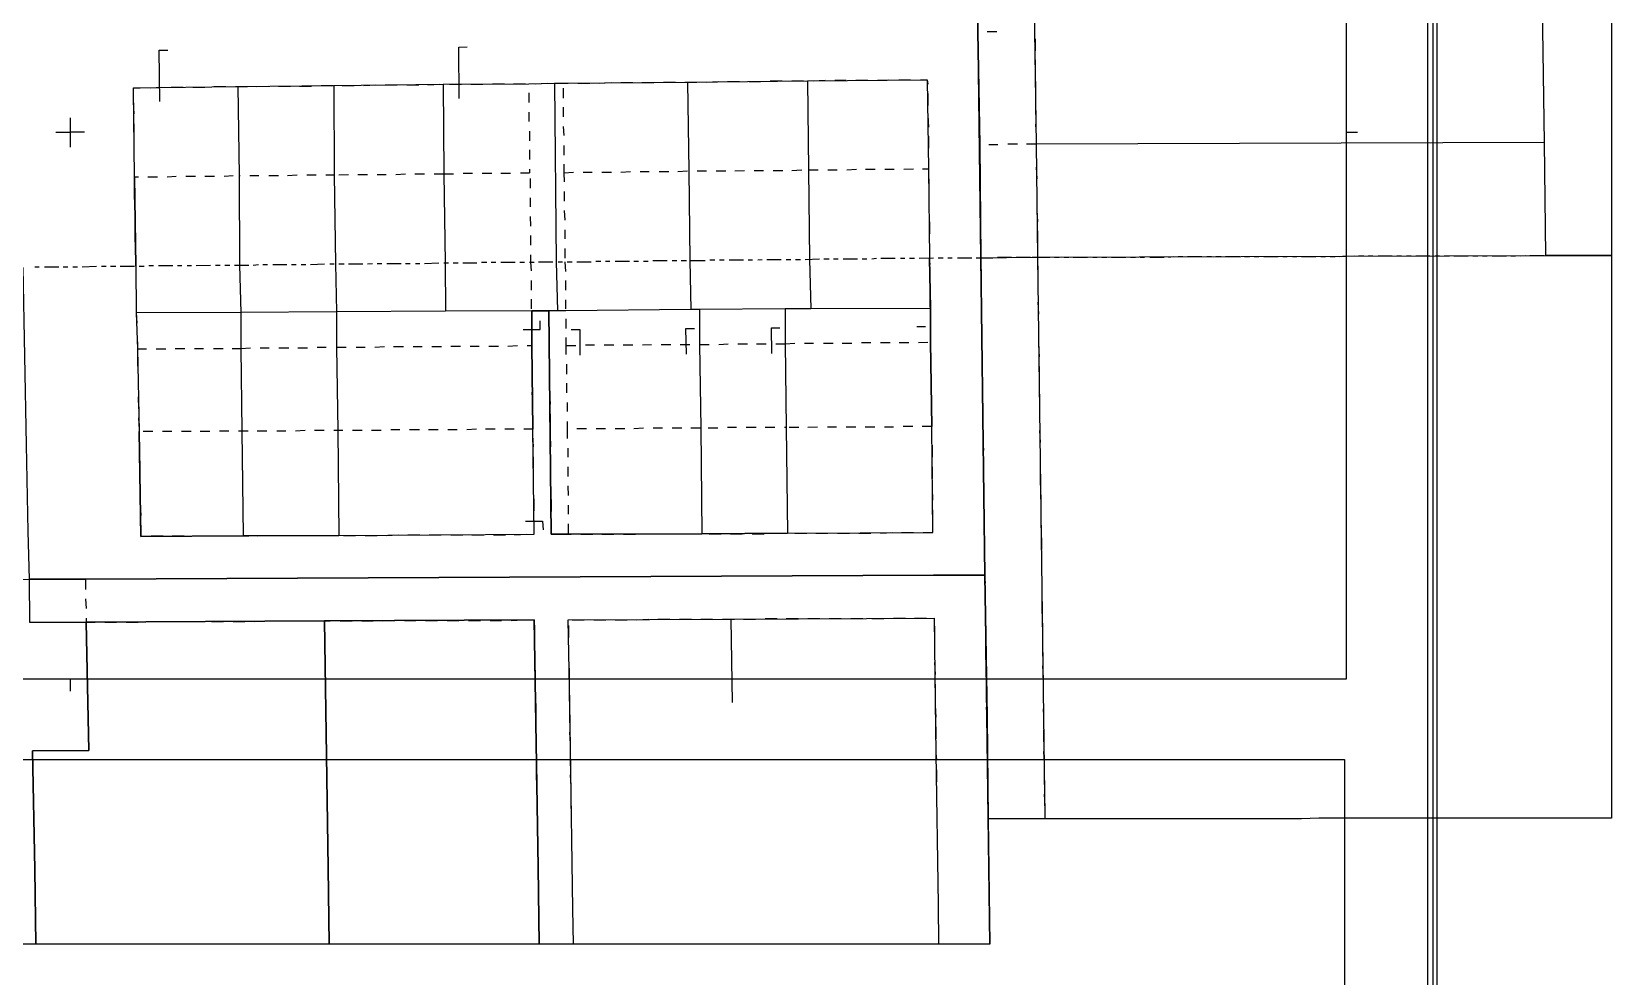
# Model space of a CAD drawing. Extents: x -8 to 2448, y 177 to 3185.
# Drawn here: x 1783 to 2448, y 716 to 1114 of the extents above; entities that cross this region are included whole.
import ezdxf

# ---------------------------------------------------------------- set-up
doc = ezdxf.new("R2010")
doc.units = 0
doc.layers.add('Cadastral_Map', color=7, linetype='CONTINUOUS')

msp = doc.modelspace()

# ---------------------------------------------------------------- linework, layer by layer
at = {"layer": 'Cadastral_Map', "color": 7}
for points in [[(65.52143, 177.36095), (65.52143, 3134.1768), (2374.1318, 3134.1768), (2374.1318, 177.36095), (65.52143, 177.36095)], [(67.44147, 179.28096), (67.44147, 3132.2568), (2372.4517, 3132.2568), (2372.4517, 179.28096), (67.44147, 179.28096)], [(69.36151, 181.20097), (69.36151, 3130.3368), (2370.2917, 3130.3368), (2370.2917, 181.20097), (69.36151, 181.20097)], [(103.92227, 1957.2105), (103.92227, 3073.2165), (2335.9709, 3073.2165), (2335.9709, 841.20452), (103.92227, 841.20452), (103.92227, 1957.2105)], [(2202.048, 1354.8073), (2202.768, 1287.1269), (2203.728, 1208.8865), (2203.968, 1206.0065), (2204.4481, 1162.8062), (2204.9281, 1119.606), (2204.9281, 1113.846), (2205.6481, 1066.3257), (2206.1281, 1018.8055)], [(2181.1675, 1113.606), (2181.1675, 1117.446), (2181.1675, 1117.686)], [(2181.8876, 1066.0857), (2181.1675, 1113.606)], [(2189.0877, 1113.606), (2185.0076, 1113.606)], [(1837, 1084.3258), (1836.76, 1105.9259), (1840.3601, 1105.9259)], [(1963.0028, 1085.5258), (1962.7628, 1107.1259), (1966.3629, 1107.3659)], [(1826.9198, 1014.9654), (1826.4398, 1052.6457), (1825.9598, 1090.0859), (1869.8808, 1090.5659), (1910.2016, 1091.0459), (1956.2826, 1091.5259), (1992.2834, 1091.7659), (2003.0837, 1092.0059), (2006.6837, 1092.0059), (2059.0049, 1092.4859), (2109.406, 1092.9659), (2159.8071, 1093.4459), (2160.2871, 1056.0057), (2160.7671, 1018.3255)], [(1826.4398, 1052.6457), (1825.9598, 1090.0859), (1869.8808, 1090.5659)], [(1869.8808, 1090.5659), (1910.2016, 1091.0459), (1956.2826, 1091.5259)], [(1869.8808, 1090.5659), (1870.3608, 1053.1257)], [(1910.2016, 1091.0459), (1910.4416, 1053.3657)], [(1956.2826, 1091.5259), (1992.2834, 1091.7659)], [(1956.2826, 1091.5259), (1956.5227, 1053.8457)], [(1992.2834, 1091.7659), (2003.0837, 1092.0059)], [(2003.0837, 1092.0059), (2003.8037, 1016.8855)], [(2003.0837, 1092.0059), (2006.6837, 1092.0059)], [(2006.6837, 1092.0059), (2059.0049, 1092.4859)], [(2006.6837, 1089.8459), (2006.6837, 1085.7658)], [(2059.0049, 1092.4859), (2109.406, 1092.9659)], [(2059.0049, 1092.4859), (2059.4849, 1055.0457)], [(2109.406, 1092.9659), (2159.8071, 1093.4459), (2160.2871, 1056.0057)], [(2109.406, 1092.9659), (2109.886, 1055.5257)], [(1992.2834, 1087.9258), (1992.2834, 1083.8458)], [(1799.3192, 1077.3658), (1799.3192, 1065.1257)], [(1992.2834, 1079.7658), (1992.2834, 1075.9258)], [(2006.6837, 1081.9258), (2006.6837, 1077.8458)], [(1793.3191, 1071.3658), (1799.3192, 1071.3658)], [(1805.3194, 1071.3658), (1799.3192, 1071.3658)], [(1992.5234, 1071.8458), (1992.5234, 1067.7657)], [(2006.6837, 1073.7658), (2006.9237, 1069.9257)], [(2335.9709, 1071.3658), (2340.771, 1071.3658)], [(1992.5234, 1063.9257), (1992.5234, 1059.8457)], [(2006.9237, 1065.8457), (2006.9237, 1061.7657)], [(2189.5677, 1066.0857), (2185.7276, 1066.0857)], [(2197.7279, 1066.3257), (2193.6478, 1066.3257)], [(2205.6481, 1066.3257), (2201.568, 1066.3257)], [(2419.4927, 1067.0457), (2205.6481, 1066.3257)], [(2006.9237, 1057.9257), (2006.9237, 1054.3257)], [(2181.8876, 1058.6457), (2181.8876, 1062.7257)], [(1826.4398, 1052.6457), (1828.1199, 1052.6457)], [(1826.4398, 1052.6457), (1826.9198, 1014.9654)], [(1831.9599, 1052.6457), (1836.04, 1052.6457)], [(1840.1201, 1052.6457), (1843.9602, 1052.8857)], [(1848.0403, 1052.8857), (1852.1204, 1052.8857)], [(1855.9605, 1052.8857), (1860.0405, 1052.8857)], [(1864.1206, 1052.8857), (1867.9607, 1053.1257)], [(1870.3608, 1053.1257), (1870.8408, 1053.1257)], [(1870.3608, 1053.1257), (1870.6008, 1015.4454)], [(1874.9209, 1053.1257), (1878.761, 1053.1257)], [(1882.841, 1053.1257), (1886.9211, 1053.1257)], [(1890.7612, 1053.1257), (1894.8413, 1053.3657)], [(1898.9214, 1053.3657), (1902.7615, 1053.3657)], [(1906.8416, 1053.3657), (1910.4416, 1053.3657)], [(1910.4416, 1053.3657), (1910.9217, 1015.9254)], [(1912.3617, 1053.3657), (1916.4418, 1053.6057)], [(1920.2819, 1053.6057), (1924.3619, 1053.6057)], [(1928.442, 1053.6057), (1932.2821, 1053.6057)], [(1936.3622, 1053.6057), (1940.4423, 1053.8457)], [(1944.2824, 1053.8457), (1948.3625, 1053.8457)], [(1952.4426, 1053.8457), (1956.2826, 1053.8457)], [(1956.5227, 1053.8457), (1960.6027, 1053.8457)], [(1956.5227, 1053.8457), (1957.0027, 1016.4055)], [(1964.6828, 1054.0857), (1968.5229, 1054.0857)], [(1972.603, 1054.0857), (1976.6831, 1054.0857)], [(1980.5232, 1054.0857), (1984.6033, 1054.0857)], [(1988.6833, 1054.3257), (1992.5234, 1054.3257)], [(1992.5234, 1055.7657), (1992.5234, 1054.3257)], [(1992.7634, 1051.9257), (1992.7634, 1047.8456)], [(2006.9237, 1054.3257), (2011.0038, 1054.5657)], [(2006.9237, 1054.3257), (2007.1638, 1050.4856)], [(2015.0839, 1054.5657), (2018.924, 1054.5657)], [(2023.0041, 1054.5657), (2027.0842, 1054.5657)], [(2030.9243, 1054.5657), (2035.0044, 1054.8057)], [(2039.0844, 1054.8057), (2042.9245, 1054.8057)], [(2047.0046, 1054.8057), (2051.0847, 1054.8057)], [(2054.9248, 1054.8057), (2059.0049, 1055.0457)], [(2059.4849, 1055.0457), (2059.9649, 1017.3655)], [(2063.085, 1055.0457), (2066.9251, 1055.0457)], [(2071.0051, 1055.0457), (2075.0852, 1055.0457)], [(2078.9253, 1055.0457), (2083.0054, 1055.2857)], [(2087.0855, 1055.2857), (2090.9256, 1055.2857)], [(2095.0057, 1055.2857), (2099.0858, 1055.2857)], [(2102.9258, 1055.2857), (2107.0059, 1055.5257)], [(2109.886, 1055.5257), (2113.9661, 1055.5257)], [(2109.886, 1055.5257), (2110.366, 1017.8455)], [(2118.0462, 1055.5257), (2121.8863, 1055.5257)], [(2125.9663, 1055.5257), (2130.0464, 1055.7657)], [(2133.8865, 1055.7657), (2137.9666, 1055.7657)], [(2142.0467, 1055.7657), (2145.8868, 1055.7657)], [(2149.9669, 1055.7657), (2154.047, 1056.0057)], [(2157.887, 1056.0057), (2160.2871, 1056.0057)], [(2160.2871, 1056.0057), (2160.7671, 1018.3255)], [(2182.1276, 1050.7256), (2182.1276, 1054.5657)], [(1992.7634, 1043.7656), (1992.7634, 1039.9256)], [(2007.1638, 1046.4056), (2007.1638, 1042.3256)], [(2182.1276, 1042.5656), (2182.1276, 1046.6456)], [(2007.1638, 1038.4856), (2007.4038, 1034.4056)], [(2182.3676, 1034.6456), (2182.1276, 1038.7256)], [(1992.7634, 1035.8456), (1993.0034, 1031.7655)], [(2007.4038, 1030.3255), (2007.4038, 1026.4855)], [(2182.3676, 1026.7255), (2182.3676, 1030.5655)], [(1993.0034, 1027.9255), (1993.0034, 1023.8455)], [(1826.9198, 1014.9654), (1827.1598, 995.28534), (1827.6398, 980.16526), (1828.3599, 945.36507), (1829.0799, 901.20484), (1872.0408, 901.44484), (1912.3617, 901.68484), (1994.4435, 902.16484), (1993.9635, 946.32508), (1993.4835, 981.60527), (1993.4835, 996.24535), (2000.6836, 996.24535), (2001.6436, 902.16484), (2008.8438, 902.16484), (2065.005, 902.40484), (2101.0058, 902.64485), (2162.2071, 902.88485), (2161.7271, 947.52509), (2161.2471, 983.04528), (2161.2471, 997.20535), (2160.7671, 1018.3255)], [(1993.0034, 1019.7655), (1993.0034, 1016.6455)], [(1993.0034, 1016.6455), (1993.2435, 1013.0454)], [(2003.8037, 1016.8855), (2004.2837, 996.24535)], [(2007.4038, 1022.4055), (2007.4038, 1018.3255)], [(2007.4038, 1016.8855), (2007.6438, 1012.8054)], [(2059.9649, 1017.3655), (2060.4449, 996.72535)], [(2110.366, 1017.8455), (2110.846, 996.96535)], [(2160.7671, 1018.3255), (2161.2471, 997.20535)], [(2182.3676, 1018.5655), (2182.3676, 1022.6455)], [(2182.3676, 1017.3655), (2182.3676, 1018.5655)], [(2182.3676, 1018.5655), (2186.4477, 1018.5655)], [(2190.5278, 1018.8055), (2194.3678, 1018.8055)], [(2198.4479, 1018.8055), (2202.528, 1018.8055)], [(2206.1281, 1018.8055), (2419.9728, 1019.5255)], [(2206.1281, 1018.8055), (2208.7681, 825.60443), (2209.2481, 782.4042)], [(1779.3988, 1014.4855), (1780.8388, 939.84505), (1781.5588, 903.36485), (1782.0388, 883.20474), (1782.2789, 865.20464), (1806.0394, 865.20464), (1906.3616, 865.68465), (1994.4435, 866.16465), (1996.1235, 762.00409), (1996.6035, 729.60392)], [(1826.9198, 1014.9654), (1827.1598, 995.28534)], [(1870.6008, 1015.4454), (1871.0808, 995.52534)], [(1910.9217, 1015.9254), (1911.4017, 995.76535), (1911.4017, 980.88527), (1911.8817, 945.84508), (1912.3617, 901.68484)], [(1957.0027, 1016.4055), (1957.2427, 996.00535)], [(2182.6076, 1009.4454), (2182.6076, 1013.5254)], [(1993.2435, 1008.9654), (1993.2435, 1004.8854)], [(2007.6438, 1008.9654), (2007.6438, 1004.8854)], [(2182.6076, 1001.5254), (2182.6076, 1005.3654)], [(1993.2435, 1001.0454), (1993.2435, 996.96535)], [(2007.6438, 1000.8054), (2007.6438, 996.96535)], [(2060.4449, 996.72535), (2007.8838, 996.24535)], [(2161.2471, 997.20535), (2110.846, 996.96535), (2100.0458, 996.96535), (2064.045, 996.72535), (2060.4449, 996.72535)], [(2064.045, 996.72535), (2064.045, 982.08527)], [(2100.0458, 996.96535), (2100.0458, 982.32527)], [(2161.2471, 997.20535), (2161.2471, 983.04528)], [(2182.8476, 993.36533), (2182.8476, 997.44535)], [(1993.4835, 996.24535), (1957.2427, 996.00535), (1911.4017, 995.76535), (1871.0808, 995.52534), (1827.1598, 995.28534)], [(1827.1598, 995.28534), (1827.6398, 980.16526)], [(1871.0808, 995.52534), (1871.0808, 980.40526)], [(1989.8834, 988.32531), (1997.0835, 988.32531), (1997.0835, 991.92532)], [(2000.6836, 996.24535), (1993.4835, 996.24535)], [(1993.4835, 996.24535), (1993.4835, 981.60527)], [(2008.8438, 902.16484), (2001.6436, 902.16484), (2000.6836, 996.24535)], [(2004.2837, 996.24535), (2000.6836, 996.24535)], [(2007.8838, 996.24535), (2004.2837, 996.24535)], [(2007.8838, 992.88533), (2007.8838, 988.80531)], [(2007.8838, 984.96529), (2007.8838, 981.60527)], [(2010.0438, 988.32531), (2013.6439, 988.32531), (2013.6439, 977.52525)], [(2058.5249, 978.00525), (2058.2849, 988.80531), (2061.8849, 988.80531)], [(2094.5257, 978.24525), (2094.2856, 989.04531), (2097.8857, 989.04531)], [(2159.0871, 989.52531), (2155.487, 989.52531)], [(2182.8476, 985.44529), (2182.8476, 989.52531)], [(1827.6398, 980.16526), (1828.3599, 945.36507)], [(1827.6398, 980.16526), (1831.4799, 980.16526)], [(1835.56, 980.16526), (1839.6401, 980.16526)], [(1843.4802, 980.40526), (1847.5603, 980.40526)], [(1851.6404, 980.40526), (1855.4804, 980.40526)], [(1859.5605, 980.40526), (1863.6406, 980.40526)], [(1867.4807, 980.40526), (1871.0808, 980.40526)], [(1871.0808, 980.40526), (1875.1609, 980.64526)], [(1871.0808, 980.40526), (1871.5608, 945.60508)], [(1879.241, 980.64526), (1883.081, 980.64526)], [(1887.1611, 980.64526), (1891.2412, 980.64526)], [(1895.0813, 980.64526), (1899.1614, 980.64526)], [(1903.2415, 980.88527), (1907.0816, 980.88527)], [(1911.1617, 980.88527), (1911.4017, 980.88527)], [(1911.4017, 980.88527), (1915.4818, 980.88527)], [(1919.5618, 980.88527), (1923.4019, 980.88527)], [(1927.482, 980.88527), (1931.5621, 981.12527)], [(1935.4022, 981.12527), (1939.4823, 981.12527)], [(1943.5624, 981.12527), (1947.4025, 981.12527)], [(1951.4825, 981.12527), (1955.5626, 981.12527)], [(1959.4027, 981.36527), (1963.4828, 981.36527)], [(1967.5629, 981.36527), (1971.403, 981.36527)], [(1975.4831, 981.36527), (1979.5632, 981.36527)], [(1983.4032, 981.36527), (1987.4833, 981.60527)], [(1991.5634, 981.60527), (1993.4835, 981.60527)], [(1993.4835, 981.60527), (1993.9635, 946.32508)], [(2007.8838, 981.60527), (2007.8838, 977.76525)], [(2007.8838, 981.60527), (2011.9639, 981.60527)], [(2016.0439, 981.84527), (2019.884, 981.84527)], [(2023.9641, 981.84527), (2028.0442, 981.84527)], [(2031.8843, 981.84527), (2035.9644, 981.84527)], [(2040.0445, 981.84527), (2043.8846, 982.08527)], [(2047.9646, 982.08527), (2052.0447, 982.08527)], [(2055.8848, 982.08527), (2059.9649, 982.08527)], [(2064.045, 982.08527), (2064.045, 982.08527)], [(2064.045, 982.08527), (2064.525, 946.80508)], [(2064.045, 982.08527), (2068.1251, 982.08527)], [(2072.2052, 982.08527), (2076.0453, 982.32527)], [(2080.1253, 982.32527), (2084.2054, 982.32527)], [(2088.0455, 982.32527), (2092.1256, 982.32527)], [(2096.2057, 982.32527), (2100.0458, 982.32527)], [(2100.0458, 982.32527), (2104.1259, 982.56527)], [(2100.0458, 982.32527), (2100.5258, 947.04508), (2101.0058, 902.64485)], [(2108.206, 982.56527), (2112.046, 982.56527)], [(2116.1261, 982.56527), (2120.2062, 982.56527)], [(2124.0463, 982.56527), (2128.1264, 982.56527)], [(2132.2065, 982.80528), (2136.0466, 982.80528)], [(2140.1266, 982.80528), (2144.2067, 982.80528)], [(2148.0468, 982.80528), (2152.1269, 982.80528)], [(2156.207, 982.80528), (2160.0471, 983.04528)], [(2161.2471, 983.04528), (2161.7271, 947.52509), (2157.647, 947.52509)], [(2183.0876, 977.52525), (2182.8476, 981.36527)], [(2008.1238, 973.68523), (2008.1238, 969.6052)], [(2183.0876, 969.3652), (2183.0876, 973.44523)], [(2008.1238, 965.76518), (2008.1238, 961.68516)], [(2183.0876, 961.44516), (2183.0876, 965.52518)], [(2008.3638, 957.60514), (2008.3638, 953.76512)], [(2183.3276, 953.52512), (2183.3276, 957.36514)], [(1872.0408, 901.44484), (1829.0799, 901.20484), (1828.3599, 945.36507)], [(1834.12, 945.36507), (1830.0399, 945.36507)], [(1842.0402, 945.36507), (1838.2001, 945.36507)], [(1850.2003, 945.36507), (1846.1202, 945.36507)], [(1858.1205, 945.36507), (1854.0404, 945.36507)], [(1866.0407, 945.60508), (1862.2006, 945.60508)], [(1874.2009, 945.60508), (1871.5608, 945.60508), (1870.1208, 945.60508)], [(1871.5608, 945.60508), (1872.0408, 901.44484)], [(1882.121, 945.60508), (1878.0409, 945.60508)], [(1890.0412, 945.60508), (1886.2011, 945.60508)], [(1898.2014, 945.84508), (1894.1213, 945.60508)], [(1906.1216, 945.84508), (1902.0415, 945.84508)], [(1914.0417, 945.84508), (1911.8817, 945.84508), (1910.2016, 945.84508)], [(1912.3617, 901.68484), (1994.4435, 902.16484), (1993.9635, 946.32508)], [(1922.2019, 945.84508), (1918.1218, 945.84508)], [(1930.1221, 945.84508), (1926.042, 945.84508)], [(1938.0422, 946.08508), (1934.2022, 946.08508)], [(1946.2024, 946.08508), (1942.1223, 946.08508)], [(1954.1226, 946.08508), (1950.0425, 946.08508)], [(1962.0428, 946.08508), (1958.2027, 946.08508)], [(1970.2029, 946.32508), (1966.1229, 946.08508)], [(1978.1231, 946.32508), (1974.043, 946.32508)], [(1986.0433, 946.32508), (1982.2032, 946.32508)], [(1993.9635, 946.32508), (1990.1234, 946.32508)], [(2008.3638, 949.6851), (2008.3638, 946.56508)], [(2008.6038, 946.56508), (2008.3638, 946.56508)], [(2008.3638, 946.56508), (2008.3638, 942.48506)], [(2016.524, 946.56508), (2012.4439, 946.56508)], [(2024.4441, 946.56508), (2020.604, 946.56508)], [(2032.6043, 946.56508), (2028.5242, 946.56508)], [(2040.5245, 946.80508), (2036.4444, 946.56508)], [(2048.4447, 946.80508), (2044.6046, 946.80508)], [(2056.6048, 946.80508), (2052.5247, 946.80508)], [(2064.525, 946.80508), (2060.4449, 946.80508)], [(2064.525, 946.80508), (2065.005, 902.40484)], [(2071.7252, 946.80508), (2067.6451, 946.80508)], [(2079.6453, 947.04508), (2075.8052, 947.04508)], [(2087.8055, 947.04508), (2083.7254, 947.04508)], [(2095.7257, 947.04508), (2091.6456, 947.04508)], [(2100.5258, 947.04508), (2099.8058, 947.04508)], [(2101.0058, 902.64485), (2162.2071, 902.88485), (2161.7271, 947.52509)], [(2105.8059, 947.04508), (2101.7258, 947.04508)], [(2113.7261, 947.28508), (2109.646, 947.04508)], [(2121.6462, 947.28508), (2117.8062, 947.28508)], [(2129.8064, 947.28508), (2125.7263, 947.28508)], [(2137.7266, 947.28508), (2133.6465, 947.28508)], [(2145.6468, 947.28508), (2141.8067, 947.28508)], [(2153.807, 947.52509), (2149.7269, 947.52509)], [(2183.3276, 945.36507), (2183.3276, 949.4451)], [(2008.6038, 938.40504), (2008.6038, 934.56502)], [(2183.5676, 937.44503), (2183.3276, 941.52505)], [(2008.6038, 930.48499), (2008.6038, 926.40497)], [(2183.5676, 929.52499), (2183.5676, 933.36501)], [(2183.8076, 921.36495), (2183.5676, 925.44497)], [(2008.6038, 922.56495), (2008.8438, 918.48493)], [(2183.8076, 913.4449), (2183.8076, 917.52493)], [(2008.8438, 914.40491), (2008.8438, 910.56489)], [(1990.8434, 907.68487), (1998.0436, 907.68487), (1998.2836, 904.08485)], [(2008.8438, 906.48487), (2008.8438, 902.40484)], [(2183.8076, 905.52486), (2183.8076, 909.36488)], [(1912.3617, 901.68484), (1872.0408, 901.44484)], [(2065.005, 902.40484), (2008.8438, 902.16484)], [(2101.0058, 902.64485), (2065.005, 902.40484)], [(2184.0476, 897.36482), (2184.0476, 901.44484)], [(2184.0476, 889.44477), (2184.0476, 893.5248)], [(2184.2876, 881.52473), (2184.0476, 884.88475), (2184.0476, 885.36475)], [(1782.0388, 883.20474), (1785.8789, 883.20474)], [(1789.959, 883.20474), (1794.0391, 883.20474)], [(1797.8792, 883.20474), (1801.9593, 883.20474)], [(1805.7994, 882.96474), (1805.7994, 878.88472)], [(2184.2876, 873.36469), (2184.2876, 877.44471)], [(1805.7994, 875.0447), (1806.0394, 870.96468)], [(1784.4389, 761.04409), (1783.4789, 810.96435), (1807.2394, 811.20435), (1806.0394, 865.20464)], [(1806.0394, 866.88465), (1806.0394, 865.20464)], [(1906.3616, 865.68465), (1806.0394, 865.20464)], [(1906.3616, 865.68465), (1994.4435, 866.16465), (1996.1235, 762.00409)], [(1906.3616, 865.68465), (1907.8016, 761.76409)], [(2011.0038, 729.60392), (2010.7638, 744.484), (2009.8038, 812.16436), (2009.5638, 830.88446), (2008.8438, 866.16465), (2077.2453, 866.40465), (2162.6871, 866.88465), (2163.1672, 831.60446), (2163.4072, 810.00435), (2164.3672, 746.40401), (2164.6072, 729.60392)], [(2009.5638, 830.88446), (2008.8438, 866.16465), (2077.2453, 866.40465)], [(2077.2453, 866.40465), (2162.6871, 866.88465), (2163.1672, 831.60446)], [(2077.2453, 866.40465), (2077.7253, 831.36446)], [(2184.2876, 865.44465), (2184.2876, 869.52467)], [(2184.5276, 857.5246), (2184.5276, 861.36462)], [(2184.5276, 849.36456), (2184.5276, 853.44458)], [(2184.7676, 841.44452), (2184.7676, 845.52454)], [(1799.3192, 841.20452), (1799.3192, 836.16449)], [(2184.7676, 833.52447), (2184.7676, 837.36449)], [(2185.0076, 825.36443), (2184.7676, 829.44445)], [(104.40228, 807.36433), (2335.2509, 807.36433), (2335.2509, 223.9212), (104.40228, 223.9212), (104.40228, 807.36433), (104.40228, 807.36433)]]:
    msp.add_lwpolyline(points, dxfattribs=at)
at = {"layer": 'Cadastral_Map', "color": 1}
for points in [[(2182.3676, 1018.5655), (2158.6071, 2915.0557)], [(2181.1675, 1117.446), (2181.1675, 1113.606), (2181.8876, 1066.0857), (2182.3676, 1018.5655), (2184.0476, 884.88475), (2162.4471, 884.88475), (1805.7994, 883.20474), (1782.0388, 883.20474)], [(1972.363, 1016.6455), (1974.523, 1016.6455)], [(1976.4431, 1016.6455), (1978.3631, 1016.6455)], [(1980.5232, 1016.6455), (1986.5233, 1016.6455)], [(1988.4433, 1016.6455), (1990.3634, 1016.6455)], [(1992.5234, 1016.6455), (1994.4435, 1016.6455)], [(1996.3635, 1016.8855), (2002.3636, 1016.8855)], [(2004.5237, 1016.8855), (2006.4437, 1016.8855)], [(2008.3638, 1016.8855), (2010.5238, 1016.8855)], [(2012.4439, 1016.8855), (2018.444, 1016.8855)], [(2020.364, 1017.1255), (2022.5241, 1017.1255)], [(2024.4441, 1017.1255), (2026.3642, 1017.1255)], [(2028.5242, 1017.1255), (2034.5244, 1017.1255)], [(2036.4444, 1017.1255), (2038.3644, 1017.1255)], [(2040.5245, 1017.1255), (2042.4445, 1017.1255)], [(2044.3646, 1017.3655), (2050.3647, 1017.3655)], [(2052.5247, 1017.3655), (2054.4448, 1017.3655)], [(2056.3648, 1017.3655), (2058.5249, 1017.3655)], [(2060.4449, 1017.3655), (2066.445, 1017.3655)], [(2068.3651, 1017.6055), (2070.5251, 1017.6055)], [(2072.4452, 1017.6055), (2074.3652, 1017.6055)], [(2076.5253, 1017.6055), (2082.5254, 1017.6055)], [(2084.4454, 1017.6055), (2086.3655, 1017.6055)], [(2088.5255, 1017.6055), (2090.4456, 1017.8455)], [(2092.3656, 1017.8455), (2098.3657, 1017.8455)], [(2100.5258, 1017.8455), (2102.4458, 1017.8455)], [(2104.3659, 1017.8455), (2106.5259, 1017.8455)], [(2108.446, 1017.8455), (2114.4461, 1018.0855)], [(2116.3661, 1018.0855), (2118.5262, 1018.0855)], [(2120.4462, 1018.0855), (2122.3663, 1018.0855)], [(2124.5263, 1018.0855), (2130.5264, 1018.0855)], [(2132.4465, 1018.0855), (2134.3665, 1018.0855)], [(2136.5266, 1018.0855), (2138.4466, 1018.3255)], [(2140.3667, 1018.3255), (2146.3668, 1018.3255)], [(2148.5268, 1018.3255), (2150.4469, 1018.3255)], [(2152.3669, 1018.3255), (2154.527, 1018.3255)], [(2156.447, 1018.3255), (2162.4471, 1018.5655)], [(2164.3672, 1018.5655), (2166.5272, 1018.5655)], [(2168.4473, 1018.5655), (2170.3673, 1018.5655)], [(2172.5274, 1018.5655), (2178.5275, 1018.5655)], [(2180.4475, 1018.5655), (2182.3676, 1018.5655)], [(2186.2076, 729.60392), (2182.3676, 1018.5655)], [(2182.3676, 1018.5655), (2183.3276, 1018.5655)], [(2185.2476, 1018.5655), (2187.4077, 1018.5655)], [(2189.3277, 1018.8055), (2195.3279, 1018.8055)], [(2197.2479, 1018.8055), (2199.4079, 1018.8055)], [(2201.328, 1018.8055), (2203.248, 1018.8055)], [(2205.4081, 1018.8055), (2211.4082, 1018.8055)], [(2213.3282, 1018.8055), (2215.2483, 1018.8055)], [(2217.4083, 1018.8055), (2219.3284, 1018.8055)], [(2221.2484, 1018.8055), (2227.2485, 1018.8055)], [(2229.4086, 1018.8055), (2231.3286, 1018.8055)], [(2233.2487, 1018.8055), (2235.4087, 1018.8055)], [(2237.3288, 1018.8055), (2243.3289, 1018.8055)], [(2245.2489, 1018.8055), (2247.409, 1018.8055)], [(2249.329, 1018.8055), (2251.2491, 1018.8055)], [(2253.4091, 1018.8055), (2259.4093, 1018.8055)], [(2261.3293, 1018.8055), (2263.2493, 1019.0455)], [(2265.4094, 1019.0455), (2267.3294, 1019.0455)], [(2269.2495, 1019.0455), (2275.2496, 1019.0455)], [(2277.4096, 1019.0455), (2279.3297, 1019.0455)], [(2281.2497, 1019.0455), (2283.4098, 1019.0455)], [(2285.3298, 1019.0455), (2291.3299, 1019.0455)], [(2293.25, 1019.0455), (2295.41, 1019.0455)], [(2297.3301, 1019.0455), (2299.2501, 1019.0455)], [(2301.4102, 1019.0455), (2307.4103, 1019.0455)], [(2309.3303, 1019.0455), (2311.2504, 1019.0455)], [(2313.4104, 1019.0455), (2315.3305, 1019.0455)], [(2317.2505, 1019.0455), (2323.2506, 1019.0455)], [(2325.4107, 1019.0455), (2327.3307, 1019.0455)], [(2329.2508, 1019.0455), (2331.4108, 1019.0455)], [(2333.3309, 1019.0455), (2339.331, 1019.2855)], [(2341.251, 1019.2855), (2343.4111, 1019.2855)], [(2345.3311, 1019.2855), (2347.2512, 1019.2855)], [(2349.4112, 1019.2855), (2355.4113, 1019.2855)], [(2357.3314, 1019.2855), (2359.2514, 1019.2855)], [(2361.4115, 1019.2855), (2363.3315, 1019.2855)], [(2365.2516, 1019.2855), (2371.2517, 1019.2855)], [(2373.4117, 1019.2855), (2375.3318, 1019.2855)], [(2377.2518, 1019.2855), (2379.4119, 1019.2855)], [(2381.3319, 1019.2855), (2387.332, 1019.2855)], [(2389.2521, 1019.2855), (2391.4121, 1019.2855)], [(2393.3322, 1019.2855), (2395.2522, 1019.2855)], [(2397.4123, 1019.2855), (2403.4124, 1019.2855)], [(2405.3324, 1019.2855), (2407.2525, 1019.2855)], [(2409.4125, 1019.2855), (2411.3326, 1019.5255)], [(2413.2526, 1019.5255), (2419.2527, 1019.5255)], [(2421.4128, 1019.5255), (2423.3328, 1019.5255)], [(2425.2529, 1019.5255), (2427.4129, 1019.5255)], [(2429.333, 1019.5255), (2435.3331, 1019.5255)], [(2437.2531, 1019.5255), (2439.4132, 1019.5255)], [(2441.3332, 1019.5255), (2443.2533, 1019.5255)], [(2445.4133, 1019.5255), (2447.5734, 1019.5255)], [(1784.4389, 1014.7255), (1786.3589, 1014.7255)], [(1788.519, 1014.7255), (1794.5191, 1014.7255)], [(1796.4392, 1014.7255), (1798.3592, 1014.7255)], [(1800.5192, 1014.7255), (1802.4393, 1014.7255)], [(1804.3593, 1014.7255), (1810.3595, 1014.9654)], [(1812.5195, 1014.9654), (1814.4396, 1014.9654)], [(1816.3596, 1014.9654), (1818.5196, 1014.9654)], [(1820.4397, 1014.9654), (1826.4398, 1014.9654)], [(1828.3599, 1014.9654), (1830.5199, 1014.9654)], [(1832.4399, 1015.2055), (1834.36, 1015.2055)], [(1836.52, 1015.2055), (1842.5202, 1015.2055)], [(1844.4402, 1015.2055), (1846.3602, 1015.2055)], [(1848.5203, 1015.2055), (1850.4403, 1015.2055)], [(1852.3604, 1015.2055), (1858.3605, 1015.4454)], [(1860.5206, 1015.4454), (1862.4406, 1015.4454)], [(1864.3606, 1015.4454), (1866.5207, 1015.4454)], [(1868.4407, 1015.4454), (1874.4409, 1015.4454)], [(1876.3609, 1015.4454), (1878.5209, 1015.6855)], [(1880.441, 1015.6855), (1882.361, 1015.6855)], [(1884.5211, 1015.6855), (1890.5212, 1015.6855)], [(1892.4413, 1015.6855), (1894.3613, 1015.6855)], [(1896.5213, 1015.6855), (1898.4414, 1015.6855)], [(1900.3614, 1015.6855), (1906.3616, 1015.9254)], [(1908.5216, 1015.9254), (1910.4416, 1015.9254)], [(1912.3617, 1015.9254), (1914.5217, 1015.9254)], [(1916.4418, 1015.9254), (1922.4419, 1015.9254)], [(1924.3619, 1015.9254), (1926.522, 1016.1654)], [(1928.442, 1016.1654), (1930.3621, 1016.1654)], [(1932.5221, 1016.1654), (1938.5223, 1016.1654)], [(1940.4423, 1016.1654), (1942.3623, 1016.1654)], [(1944.5224, 1016.1654), (1946.4424, 1016.1654)], [(1948.3625, 1016.1654), (1954.3626, 1016.4055)], [(1956.5227, 1016.4055), (1958.4427, 1016.4055)], [(1960.3627, 1016.4055), (1962.5228, 1016.4055)], [(1964.4428, 1016.4055), (1970.443, 1016.4055)]]:
    msp.add_lwpolyline(points, dxfattribs=at)
for points in [[(2447.5734, 1019.5255), (2419.9728, 1019.5255), (2419.4927, 1067.0457), (2418.7727, 1114.566), (2418.7727, 1120.806), (2325.1707, 1120.326), (2324.6907, 1163.2862), (2324.2107, 1206.7265), (2203.968, 1206.0065), (2180.2075, 1206.0065), (2179.9675, 1208.8865), (2179.7275, 1227.6066), (2179.0075, 1287.1269), (2202.768, 1287.1269), (2447.5734, 1288.0869), (2447.5734, 1019.5255), (2447.5734, 1019.5255)], [(2447.5734, 782.6442), (2324.4507, 782.6442), (2317.2505, 782.4042), (2209.2481, 782.4042), (2185.4876, 782.4042), (2185.0076, 825.36443), (2184.0476, 884.88475), (2182.3676, 1018.5655), (2203.968, 1018.8055), (2206.1281, 1018.8055), (2419.9728, 1019.5255), (2447.5734, 1019.5255), (2447.5734, 782.6442), (2447.5734, 782.6442)], [(1996.6035, 729.60392), (1996.1235, 762.00409), (1994.4435, 866.16465), (1906.3616, 865.68465), (1806.0394, 865.20464), (1807.2394, 811.20435), (1783.4789, 810.96435), (1784.4389, 761.04409), (1784.9189, 729.60392), (1706.6772, 729.60392), (1578.7544, 882.24474), (1620.7553, 882.48474), (1674.0365, 882.72474), (1728.2777, 882.96474), (1782.0388, 883.20474), (1805.7994, 883.20474), (2162.4471, 884.88475), (2184.0476, 884.88475), (2185.0076, 825.36443), (2185.4876, 782.4042), (2186.2076, 729.60392), (1996.6035, 729.60392), (1996.6035, 729.60392)], [(1784.9189, 729.60392), (1784.4389, 761.04409), (1783.4789, 810.96435), (1807.2394, 811.20435), (1806.0394, 865.20464), (1906.3616, 865.68465), (1907.8016, 761.76409), (1908.2816, 729.60392), (1784.9189, 729.60392), (1784.9189, 729.60392)], [(1908.2816, 729.60392), (1907.8016, 761.76409), (1906.3616, 865.68465), (1994.4435, 866.16465), (1996.1235, 762.00409), (1996.6035, 729.60392), (1908.2816, 729.60392), (1908.2816, 729.60392)]]:
    msp.add_lwpolyline(points, close=True, dxfattribs=at)
at = {"layer": 'Cadastral_Map', "color": 2}
for points in [[(2205.1681, 1110.726), (2205.1681, 1105.6859)], [(2205.1681, 1101.8459), (2205.1681, 1096.8059)], [(1825.9598, 1087.9258), (1825.9598, 1090.0859), (1828.8399, 1090.0859)], [(1832.92, 1090.0859), (1837.9601, 1090.3259)], [(1841.8001, 1090.3259), (1846.8403, 1090.3259)], [(1850.9203, 1090.3259), (1855.9605, 1090.3259)], [(1859.8005, 1090.5659), (1864.8407, 1090.5659)], [(1868.9207, 1090.5659), (1869.8808, 1090.5659), (1873.9609, 1090.5659)], [(1877.8009, 1090.5659), (1882.841, 1090.8059)], [(1886.9211, 1090.8059), (1891.9612, 1090.8059)], [(1895.8013, 1090.8059), (1900.8414, 1090.8059)], [(1904.9215, 1091.0459), (1909.9616, 1091.0459)], [(1913.8017, 1091.0459), (1918.8418, 1091.0459)], [(1922.9219, 1091.0459), (1927.962, 1091.2859)], [(1931.8021, 1091.2859), (1936.8422, 1091.2859)], [(1940.9223, 1091.2859), (1945.9624, 1091.2859)], [(1949.8025, 1091.2859), (1954.8426, 1091.5259)], [(1958.9227, 1091.5259), (1963.9628, 1091.5259)], [(1967.8029, 1091.5259), (1972.843, 1091.5259)], [(1976.9231, 1091.7659), (1981.9632, 1091.7659)], [(1985.8033, 1091.7659), (1990.8434, 1091.7659)], [(1994.9235, 1091.7659), (1999.9636, 1092.0059)], [(2003.8037, 1092.0059), (2006.6837, 1092.0059), (2008.8438, 1092.0059)], [(2012.9239, 1092.0059), (2017.964, 1092.0059)], [(2021.8041, 1092.0059), (2026.8442, 1092.2459)], [(2030.9243, 1092.2459), (2035.9644, 1092.2459)], [(2039.8045, 1092.2459), (2044.8446, 1092.2459)], [(2048.9247, 1092.4859), (2053.9648, 1092.4859)], [(2057.8049, 1092.4859), (2059.0049, 1092.4859), (2062.845, 1092.4859)], [(2066.9251, 1092.4859), (2071.9652, 1092.7259)], [(2075.8052, 1092.7259), (2080.8454, 1092.7259)], [(2084.9254, 1092.7259), (2089.7256, 1092.7259)], [(2093.8056, 1092.9659), (2098.8458, 1092.9659)], [(2102.9258, 1092.9659), (2107.7259, 1092.9659)], [(2111.806, 1092.9659), (2116.8461, 1093.2059)], [(2120.9262, 1093.2059), (2125.7263, 1093.2059)], [(2129.8064, 1093.2059), (2134.8465, 1093.2059)], [(2138.9266, 1093.2059), (2143.7267, 1093.4459)], [(2147.8068, 1093.4459), (2152.8469, 1093.4459)], [(2156.927, 1093.4459), (2159.8071, 1093.4459), (2160.0471, 1091.5259)], [(2205.4081, 1092.7259), (2205.4081, 1087.6858)], [(1826.1998, 1079.0458), (1825.9598, 1084.0858)], [(2160.0471, 1087.6858), (2160.0471, 1082.6458)], [(2205.4081, 1083.8458), (2205.4081, 1078.8058)], [(2160.0471, 1078.5658), (2160.2871, 1073.5258)], [(1826.1998, 1069.9257), (1826.1998, 1074.9658)], [(2205.4081, 1074.7258), (2205.6481, 1069.6857)], [(1826.1998, 1061.0457), (1826.1998, 1066.0857)], [(2160.2871, 1069.6857), (2160.2871, 1064.6457)], [(2205.6481, 1065.8457), (2205.6481, 1060.8057)], [(1826.4398, 1051.9257), (1826.4398, 1052.6457), (1826.4398, 1056.9657)], [(2160.2871, 1060.5657), (2160.2871, 1056.0057), (2160.2871, 1055.5257)], [(2205.6481, 1056.7257), (2205.8881, 1051.6857)], [(2160.5271, 1051.6857), (2160.5271, 1046.6456)], [(1826.4398, 1043.0456), (1826.4398, 1048.0856)], [(2205.8881, 1047.8456), (2205.8881, 1042.8056)], [(1826.6798, 1033.9256), (1826.6798, 1038.9656)], [(2160.5271, 1042.5656), (2160.5271, 1037.5256)], [(2205.8881, 1038.7256), (2206.1281, 1033.6856)], [(1826.6798, 1025.0455), (1826.6798, 1030.0855)], [(2160.7671, 1033.6856), (2160.7671, 1028.6455)], [(2160.7671, 1024.5655), (2160.7671, 1019.5255)], [(2206.1281, 1029.8455), (2206.1281, 1024.8055)], [(1826.9198, 1016.1654), (1826.9198, 1020.9655)], [(2161.0071, 1015.6855), (2160.7671, 1018.3255)], [(2206.1281, 1020.7255), (2206.1281, 1018.8055), (2208.7681, 825.60443), (2209.2481, 782.4042)], [(2206.1281, 1017.8455), (2206.3681, 1012.8054)], [(1826.9198, 1014.0054), (1826.9198, 1008.9654)], [(2161.0071, 1006.5654), (2161.0071, 1011.6054)], [(1827.1598, 1005.1254), (1827.1598, 1000.0854)], [(2206.3681, 1008.7254), (2206.3681, 1003.6854)], [(2161.0071, 997.68536), (2161.0071, 1002.4854)], [(2206.3681, 999.84537), (2206.6081, 994.80534)], [(1827.1598, 996.00535), (1827.1598, 995.28534), (1827.3998, 990.96532)], [(1993.4835, 992.88533), (1993.4835, 996.24535), (1995.1635, 996.24535)], [(1999.0036, 996.24535), (2000.6836, 996.24535), (2000.6836, 992.88533)], [(2161.2471, 988.56531), (2161.2471, 993.60533)], [(2206.6081, 990.72532), (2206.6081, 985.68529)], [(1827.3998, 987.1253), (1827.6398, 982.08527)], [(1993.4835, 984.00528), (1993.4835, 988.80531)], [(2000.6836, 988.80531), (2000.6836, 983.76528)], [(2161.2471, 979.68526), (2161.2471, 983.04528), (2161.2471, 984.48528)], [(1827.6398, 978.00525), (1827.6398, 972.96522)], [(1993.7235, 974.88523), (1993.4835, 979.92526)], [(2000.6836, 979.68526), (2000.9236, 974.88523)], [(2206.6081, 981.84527), (2206.8481, 976.80524)], [(1993.7235, 966.00519), (1993.7235, 970.80521)], [(2000.9236, 970.80521), (2000.9236, 965.76518)], [(2161.4871, 970.56521), (2161.4871, 975.60524)], [(2206.8481, 972.72522), (2206.8481, 967.68519)], [(1827.8798, 969.1252), (1827.8798, 964.08518)], [(2161.4871, 961.68516), (2161.4871, 966.48519)], [(2206.8481, 963.84517), (2207.0881, 958.80515)], [(1827.8798, 960.00515), (1828.1199, 954.96513)], [(1993.9635, 956.88514), (1993.7235, 961.92516)], [(2000.9236, 961.68516), (2001.1636, 956.88514)], [(2161.7271, 952.56511), (2161.7271, 957.60514)], [(1828.1199, 951.12511), (1828.3599, 946.08508)], [(1993.9635, 948.00509), (1993.9635, 952.80511)], [(2001.1636, 952.80511), (2001.1636, 947.76509)], [(2207.0881, 954.72512), (2207.0881, 949.6851)], [(1994.2035, 938.88504), (1993.9635, 943.92507)], [(2001.1636, 943.92507), (2001.4036, 938.88504)], [(2161.7271, 943.68507), (2161.7271, 947.52509), (2161.7271, 948.48509)], [(2207.0881, 945.84508), (2207.3281, 940.80505)], [(1828.3599, 942.00506), (1828.3599, 936.96503)], [(2161.9671, 934.56502), (2161.9671, 939.60504)], [(1828.5999, 933.12501), (1828.5999, 928.08498)], [(1994.2035, 930.00499), (1994.2035, 934.80502)], [(2001.4036, 934.80502), (2001.4036, 929.76499)], [(2161.9671, 925.68497), (2161.9671, 930.48499)], [(2207.3281, 936.72503), (2207.3281, 931.685)], [(1828.5999, 924.00496), (1828.8399, 918.96493)], [(1994.2035, 920.88494), (1994.2035, 925.92497)], [(2001.4036, 925.92497), (2001.4036, 920.88494)], [(2207.3281, 927.84498), (2207.3281, 922.80495)], [(1994.4435, 912.0049), (1994.4435, 917.04492)], [(2162.2071, 916.56492), (2161.9671, 921.60495)], [(2207.5681, 918.72493), (2207.5681, 913.6849)], [(1828.8399, 915.12491), (1829.0799, 910.08489)], [(2001.6436, 916.80492), (2001.6436, 911.76489)], [(2162.2071, 907.68487), (2162.2071, 912.4849)], [(1829.0799, 906.00486), (1829.0799, 901.20484), (1829.3199, 901.44484)], [(1994.4435, 902.88485), (1994.4435, 907.92487)], [(2001.6436, 907.92487), (2001.6436, 902.88485)], [(2207.5681, 909.84488), (2207.5681, 904.80486)], [(1833.4, 901.44484), (1838.4401, 901.44484)], [(1842.2802, 901.44484), (1847.3203, 901.44484)], [(1851.4004, 901.44484), (1856.4405, 901.44484)], [(1860.2806, 901.44484), (1865.3207, 901.44484)], [(1869.4008, 901.44484), (1872.0408, 901.44484), (1874.4409, 901.44484)], [(1878.2809, 901.44484), (1883.3211, 901.68484)], [(1887.4011, 901.68484), (1892.4413, 901.68484)], [(1896.2813, 901.68484), (1901.3214, 901.68484)], [(1905.4015, 901.68484), (1910.4416, 901.68484)], [(1914.2817, 901.68484), (1919.3218, 901.68484)], [(1923.4019, 901.68484), (1928.442, 901.68484)], [(1932.2821, 901.68484), (1937.3222, 901.92484)], [(1941.4023, 901.92484), (1946.4424, 901.92484)], [(1950.2825, 901.92484), (1955.3226, 901.92484)], [(1959.4027, 901.92484), (1964.4428, 901.92484)], [(1968.2829, 901.92484), (1973.323, 901.92484)], [(1977.4031, 901.92484), (1982.4432, 901.92484)], [(1986.2833, 901.92484), (1991.3234, 902.16484)], [(2005.0037, 902.16484), (2008.8438, 902.16484), (2010.0438, 902.16484)], [(2014.1239, 902.16484), (2019.164, 902.16484)], [(2023.0041, 902.16484), (2028.0442, 902.16484)], [(2032.1243, 902.16484), (2037.1644, 902.16484)], [(2041.0045, 902.40484), (2046.0446, 902.40484)], [(2050.1247, 902.40484), (2055.1648, 902.40484)], [(2059.0049, 902.40484), (2064.045, 902.40484)], [(2068.1251, 902.40484), (2073.1652, 902.40484)], [(2077.0053, 902.40484), (2082.0454, 902.40484)], [(2086.1255, 902.40484), (2091.1656, 902.40484)], [(2095.0057, 902.64485), (2100.0458, 902.64485)], [(2104.1259, 902.64485), (2109.166, 902.64485)], [(2113.0061, 902.64485), (2118.0462, 902.64485)], [(2122.1262, 902.64485), (2127.1664, 902.64485)], [(2131.0064, 902.64485), (2136.0466, 902.64485)], [(2140.1266, 902.64485), (2145.1668, 902.88485)], [(2149.0068, 902.88485), (2154.047, 902.88485)], [(2158.127, 902.88485), (2162.2071, 902.88485), (2162.2071, 903.60485)], [(2207.8081, 900.72484), (2207.8081, 895.68481)], [(2207.8081, 891.84479), (2207.8081, 886.80476)], [(2208.0481, 882.72474), (2208.0481, 877.68471)], [(2208.0481, 873.84469), (2208.0481, 868.80466)], [(1786.839, 865.20464), (1791.8791, 865.20464)], [(1795.9592, 865.20464), (1800.7593, 865.20464)], [(1804.8393, 865.20464), (1806.0394, 865.20464), (1809.8795, 865.20464)], [(1813.9595, 865.20464), (1818.7596, 865.20464)], [(1822.8397, 865.20464), (1827.8798, 865.20464)], [(1831.9599, 865.44465), (1836.76, 865.44465)], [(1840.8401, 865.44465), (1845.8802, 865.44465)], [(1849.9603, 865.44465), (1854.7604, 865.44465)], [(1858.8405, 865.44465), (1863.8806, 865.44465)], [(1867.9607, 865.44465), (1872.7608, 865.44465)], [(1876.8409, 865.44465), (1881.881, 865.68465)], [(1885.9611, 865.68465), (1890.7612, 865.68465)], [(1894.8413, 865.68465), (1899.8814, 865.68465)], [(1903.9615, 865.68465), (1906.3616, 865.68465), (1908.7616, 865.68465)], [(1912.8417, 865.68465), (1917.8818, 865.68465)], [(1921.9619, 865.68465), (1926.762, 865.68465)], [(1930.8421, 865.68465), (1935.8822, 865.92465)], [(1939.9623, 865.92465), (1944.7624, 865.92465)], [(1948.8425, 865.92465), (1953.8826, 865.92465)], [(1957.9627, 865.92465), (1962.7628, 865.92465)], [(1966.8429, 865.92465), (1971.883, 865.92465)], [(1975.9631, 865.92465), (1980.7632, 865.92465)], [(1984.8433, 865.92465), (1989.8834, 866.16465)], [(1993.9635, 866.16465), (1994.4435, 866.16465), (1994.6835, 861.84463)], [(2010.5238, 866.16465), (2015.5639, 866.16465)], [(2019.644, 866.16465), (2024.6841, 866.16465)], [(2028.5242, 866.16465), (2033.5643, 866.16465)], [(2037.6444, 866.16465), (2042.6845, 866.40465)], [(2046.5246, 866.40465), (2051.5647, 866.40465)], [(2055.6448, 866.40465), (2060.6849, 866.40465)], [(2064.525, 866.40465), (2069.5651, 866.40465)], [(2073.6452, 866.40465), (2077.2453, 866.40465), (2078.6853, 866.40465)], [(2082.5254, 866.40465), (2087.5655, 866.40465)], [(2091.6456, 866.64465), (2096.6857, 866.64465)], [(2100.5258, 866.64465), (2105.5659, 866.64465)], [(2109.646, 866.64465), (2114.6861, 866.64465)], [(2118.5262, 866.64465), (2123.5663, 866.64465)], [(2127.6464, 866.64465), (2132.6865, 866.64465)], [(2136.5266, 866.64465), (2141.5667, 866.64465)], [(2145.6468, 866.88465), (2150.6869, 866.88465)], [(2154.527, 866.88465), (2159.5671, 866.88465)], [(2162.6871, 866.16465), (2162.9271, 861.12462)], [(2208.2881, 864.72464), (2208.2881, 859.68461)], [(1994.6835, 857.7646), (1994.6835, 852.72458)], [(2009.0838, 858.72461), (2009.0838, 863.76464)], [(2009.0838, 849.84456), (2009.0838, 854.88459)], [(2162.9271, 857.0446), (2162.9271, 852.00457)], [(2208.2881, 855.84459), (2208.2881, 850.80457)], [(1994.6835, 848.88456), (1994.9235, 843.84453)], [(2009.3238, 840.72451), (2009.3238, 845.76454)], [(2162.9271, 848.16455), (2163.1672, 843.12453)], [(2208.2881, 846.72455), (2208.5281, 841.68452)], [(1994.9235, 839.76451), (1994.9235, 834.72448)], [(2163.1672, 839.0445), (2163.1672, 834.00448)], [(2208.5281, 837.8445), (2208.5281, 832.80447)], [(1995.1635, 830.88446), (1995.1635, 825.84443)], [(2009.3238, 831.84447), (2009.3238, 836.88449)], [(2009.5638, 822.72442), (2009.5638, 827.76444)], [(2163.1672, 830.16446), (2163.4072, 825.12443)], [(2208.5281, 828.72445), (2208.7681, 825.60443), (2208.7681, 823.68442)], [(1995.1635, 821.76441), (1995.1635, 816.72438)], [(2009.8038, 813.84437), (2009.5638, 818.8844)], [(2163.4072, 821.04441), (2163.4072, 816.00438)], [(2208.7681, 819.8444), (2208.7681, 814.80437)], [(1995.4035, 812.88436), (1995.4035, 807.84434)], [(2163.4072, 812.16436), (2163.4072, 810.00435), (2163.6472, 807.12433)], [(2208.7681, 810.72435), (2209.0082, 805.68432)], [(2009.8038, 804.72432), (2009.8038, 809.76435)], [(1995.4035, 803.76431), (1995.4035, 798.72429)], [(2010.0438, 795.84427), (2009.8038, 800.8843)], [(2163.6472, 803.04431), (2163.6472, 798.00428)], [(2209.0082, 801.8443), (2209.0082, 796.80428)], [(1995.6435, 794.88427), (1995.6435, 789.84424)], [(2010.0438, 786.72422), (2010.0438, 791.76425)], [(2163.6472, 794.16426), (2163.6472, 789.12424)], [(2209.0082, 792.72426), (2209.2481, 787.68423)]]:
    msp.add_lwpolyline(points, dxfattribs=at)

doc.saveas('drawing.dxf')
